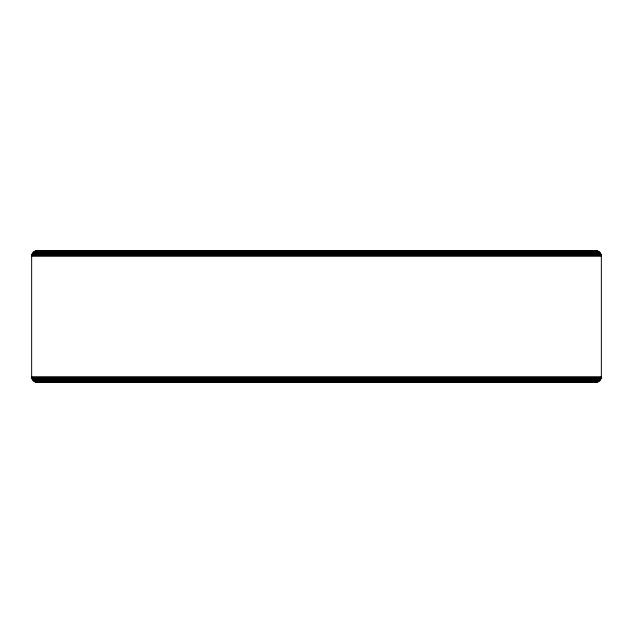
<?xml version="1.0" encoding="UTF-8"?>
<svg xmlns="http://www.w3.org/2000/svg" width="633" height="633" viewBox="0 0 633 633"><rect width="100%" height="100%" fill="white"/><g stroke="black" fill="none" stroke-linecap="round" stroke-linejoin="round"><path stroke-width="0.95" d="M595.875 250.763C598.802 250.708 601.413 253.319 601.35 256.246L601.35 376.754C601.413 379.681 598.802 382.292 595.875 382.237L37.125 382.237C34.198 382.292 31.587 379.681 31.65 376.754L31.65 256.246C31.587 253.319 34.198 250.708 37.125 250.763L37.125 251.499M209.048 250.953L209.594 250.763M423.952 382.047L423.406 382.237M36.809 251.499L37.45 251.182M176.109 250.953L176.821 250.763M456.891 382.047L456.179 382.237M145.574 250.953L146.437 250.763M487.426 382.047L486.563 382.237M117.96 250.953L118.964 250.763M515.04 382.047L514.036 382.237M93.739 250.953L94.871 250.763M539.261 382.047L538.129 382.237M73.333 250.953L74.567 250.763M559.667 382.047L558.433 382.237M57.089 250.953L58.402 250.763M575.911 382.047L574.598 382.237M45.283 250.953L46.66 250.763M587.717 382.047L586.34 382.237M38.122 250.953L39.531 250.763M594.878 382.047L593.469 382.237M36.413 250.81L596.587 250.81M35.709 250.953L597.291 250.953M35.029 251.182L597.971 251.182M34.388 251.499L598.612 251.499M33.794 251.894L599.206 251.894M33.256 252.369L599.744 252.369M32.781 252.907L600.219 252.907M32.386 253.501L600.614 253.501M32.069 254.149L600.931 254.149M31.84 254.822L601.16 254.822M31.697 255.526L601.303 255.526M31.65 256.246L601.35 256.246M31.65 376.754L601.35 376.754M31.697 377.474L601.303 377.474M31.84 378.178L601.16 378.178M32.069 378.851L600.931 378.851M32.386 379.499L600.614 379.499M32.781 380.093L600.219 380.093M33.256 380.631L599.744 380.631M33.794 381.106L599.206 381.106M34.388 381.501L598.612 381.501M35.029 381.818L597.971 381.818M35.709 382.047L597.291 382.047M36.413 382.19L596.587 382.19M593.469 250.763L594.878 250.953M39.531 382.237L38.122 382.047M586.34 250.763L587.717 250.953M46.66 382.237L45.283 382.047M574.598 250.763L575.911 250.953M58.402 382.237L57.089 382.047M558.433 250.763L559.667 250.953M74.567 382.237L73.333 382.047M538.129 250.763L539.261 250.953M94.871 382.237L93.739 382.047M514.036 250.763L515.04 250.953M118.964 382.237L117.96 382.047M486.563 250.763L487.426 250.953M146.437 382.237L145.574 382.047M456.179 250.763L456.891 250.953M176.821 382.237L176.109 382.047M423.406 250.763L423.952 250.953M209.594 382.237L209.048 382.047"/></g></svg>
